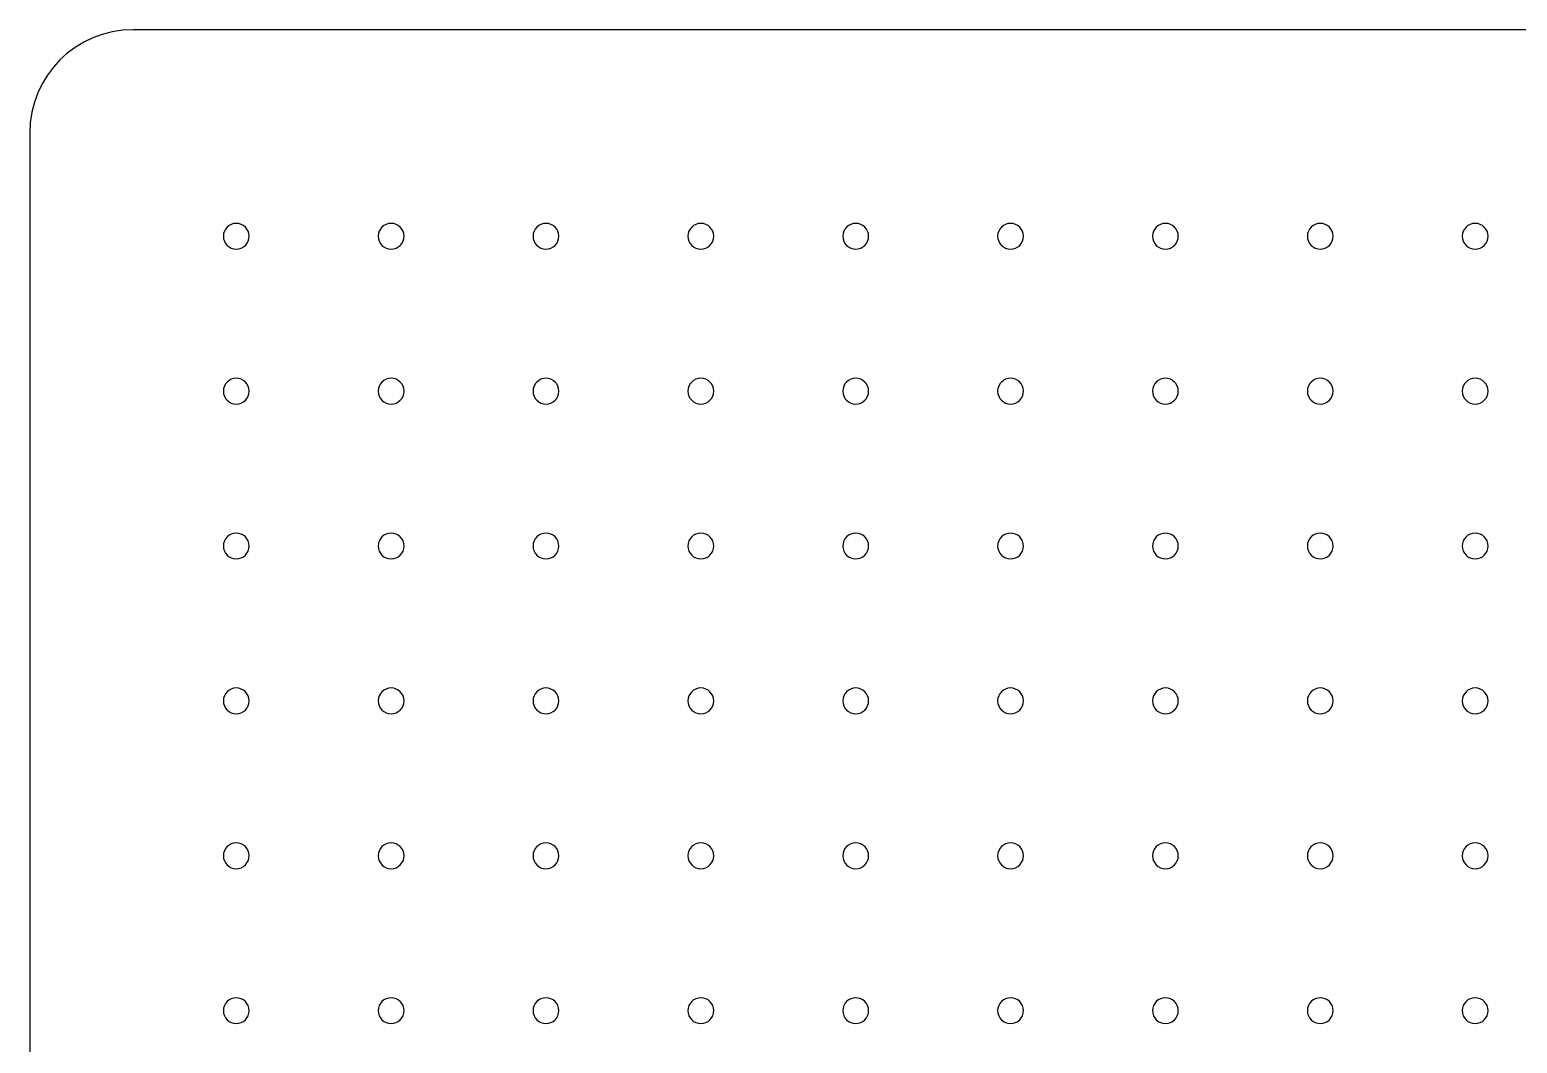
# Model space of a CAD drawing. Extents: x -215 to 2260, y -1591 to 611.
# Drawn here: x -207.2 to 81, y -493.3 to -297 of the extents above; entities that cross this region are included whole.
import ezdxf

# ---------------------------------------------------------------- set-up
doc = ezdxf.new("R2010")
doc.units = 0
doc.header["$MEASUREMENT"] = 0
doc.layers.get('0').update_dxf_attribs({"linetype": 'CONTINUOUS'})

# ---------------------------------------------------------------- blocks, each defined once
blk = doc.blocks.new('BLOCK_235')
at = {"color": 7}
blk.add_lwpolyline([(692.8, -296.99), (-187.2, -296.99)], dxfattribs=at)
blk = doc.blocks.new('BLOCK_236')
at = {"color": 7}
blk.add_open_spline([(-187.2, -296.99), (-198.25, -296.99), (-207.2, -305.95), (-207.2, -316.99)], degree=3, dxfattribs=at)
blk = doc.blocks.new('BLOCK_237')
at = {"color": 7}
blk.add_lwpolyline([(-207.2, -316.99), (-207.2, -896.99)], dxfattribs=at)
blk = doc.blocks.new('BLOCK_587')
at = {"color": 7}
blk.add_open_spline([(75.3, -486.99), (75.3, -488.37), (74.18, -489.49), (72.8, -489.49), (71.42, -489.49), (70.3, -488.37), (70.3, -486.99), (70.3, -485.61), (71.42, -484.49), (72.8, -484.49), (74.18, -484.49), (75.3, -485.61), (75.3, -486.99), (75.3, -486.99), (75.3, -486.99), (75.3, -486.99)], degree=3, knots=[0, 0, 0, 0, 1, 1, 1, 2, 2, 2, 3, 3, 3, 4, 4, 4, 5, 5, 5, 5], dxfattribs=at)
blk = doc.blocks.new('BLOCK_588')
at = {"color": 7}
blk.add_open_spline([(45.3, -486.99), (45.3, -488.37), (44.18, -489.49), (42.8, -489.49), (41.42, -489.49), (40.3, -488.37), (40.3, -486.99), (40.3, -485.61), (41.42, -484.49), (42.8, -484.49), (44.18, -484.49), (45.3, -485.61), (45.3, -486.99), (45.3, -486.99), (45.3, -486.99), (45.3, -486.99)], degree=3, knots=[0, 0, 0, 0, 1, 1, 1, 2, 2, 2, 3, 3, 3, 4, 4, 4, 5, 5, 5, 5], dxfattribs=at)
blk = doc.blocks.new('BLOCK_589')
at = {"color": 7}
blk.add_open_spline([(15.3, -486.99), (15.3, -488.37), (14.18, -489.49), (12.8, -489.49), (11.42, -489.49), (10.3, -488.37), (10.3, -486.99), (10.3, -485.61), (11.42, -484.49), (12.8, -484.49), (14.18, -484.49), (15.3, -485.61), (15.3, -486.99), (15.3, -486.99), (15.3, -486.99), (15.3, -486.99)], degree=3, knots=[0, 0, 0, 0, 1, 1, 1, 2, 2, 2, 3, 3, 3, 4, 4, 4, 5, 5, 5, 5], dxfattribs=at)
blk = doc.blocks.new('BLOCK_590')
at = {"color": 7}
blk.add_open_spline([(-14.7, -486.99), (-14.7, -488.37), (-15.82, -489.49), (-17.2, -489.49), (-18.58, -489.49), (-19.7, -488.37), (-19.7, -486.99), (-19.7, -485.61), (-18.58, -484.49), (-17.2, -484.49), (-15.82, -484.49), (-14.7, -485.61), (-14.7, -486.99), (-14.7, -486.99), (-14.7, -486.99), (-14.7, -486.99)], degree=3, knots=[0, 0, 0, 0, 1, 1, 1, 2, 2, 2, 3, 3, 3, 4, 4, 4, 5, 5, 5, 5], dxfattribs=at)
blk = doc.blocks.new('BLOCK_591')
at = {"color": 7}
blk.add_open_spline([(-44.7, -486.99), (-44.7, -488.37), (-45.82, -489.49), (-47.2, -489.49), (-48.58, -489.49), (-49.7, -488.37), (-49.7, -486.99), (-49.7, -485.61), (-48.58, -484.49), (-47.2, -484.49), (-45.82, -484.49), (-44.7, -485.61), (-44.7, -486.99), (-44.7, -486.99), (-44.7, -486.99), (-44.7, -486.99)], degree=3, knots=[0, 0, 0, 0, 1, 1, 1, 2, 2, 2, 3, 3, 3, 4, 4, 4, 5, 5, 5, 5], dxfattribs=at)
blk = doc.blocks.new('BLOCK_592')
at = {"color": 7}
blk.add_open_spline([(-74.7, -486.99), (-74.7, -488.37), (-75.82, -489.49), (-77.2, -489.49), (-78.58, -489.49), (-79.7, -488.37), (-79.7, -486.99), (-79.7, -485.61), (-78.58, -484.49), (-77.2, -484.49), (-75.82, -484.49), (-74.7, -485.61), (-74.7, -486.99), (-74.7, -486.99), (-74.7, -486.99), (-74.7, -486.99)], degree=3, knots=[0, 0, 0, 0, 1, 1, 1, 2, 2, 2, 3, 3, 3, 4, 4, 4, 5, 5, 5, 5], dxfattribs=at)
blk = doc.blocks.new('BLOCK_593')
at = {"color": 7}
blk.add_open_spline([(-104.7, -486.99), (-104.7, -488.37), (-105.82, -489.49), (-107.2, -489.49), (-108.58, -489.49), (-109.7, -488.37), (-109.7, -486.99), (-109.7, -485.61), (-108.58, -484.49), (-107.2, -484.49), (-105.82, -484.49), (-104.7, -485.61), (-104.7, -486.99), (-104.7, -486.99), (-104.7, -486.99), (-104.7, -486.99)], degree=3, knots=[0, 0, 0, 0, 1, 1, 1, 2, 2, 2, 3, 3, 3, 4, 4, 4, 5, 5, 5, 5], dxfattribs=at)
blk = doc.blocks.new('BLOCK_614')
at = {"color": 7}
blk.add_open_spline([(75.3, -456.99), (75.3, -458.37), (74.18, -459.49), (72.8, -459.49), (71.42, -459.49), (70.3, -458.37), (70.3, -456.99), (70.3, -455.61), (71.42, -454.49), (72.8, -454.49), (74.18, -454.49), (75.3, -455.61), (75.3, -456.99), (75.3, -456.99), (75.3, -456.99), (75.3, -456.99)], degree=3, knots=[0, 0, 0, 0, 1, 1, 1, 2, 2, 2, 3, 3, 3, 4, 4, 4, 5, 5, 5, 5], dxfattribs=at)
blk = doc.blocks.new('BLOCK_615')
at = {"color": 7}
blk.add_open_spline([(45.3, -456.99), (45.3, -458.37), (44.18, -459.49), (42.8, -459.49), (41.42, -459.49), (40.3, -458.37), (40.3, -456.99), (40.3, -455.61), (41.42, -454.49), (42.8, -454.49), (44.18, -454.49), (45.3, -455.61), (45.3, -456.99), (45.3, -456.99), (45.3, -456.99), (45.3, -456.99)], degree=3, knots=[0, 0, 0, 0, 1, 1, 1, 2, 2, 2, 3, 3, 3, 4, 4, 4, 5, 5, 5, 5], dxfattribs=at)
blk = doc.blocks.new('BLOCK_616')
at = {"color": 7}
blk.add_open_spline([(15.3, -456.99), (15.3, -458.37), (14.18, -459.49), (12.8, -459.49), (11.42, -459.49), (10.3, -458.37), (10.3, -456.99), (10.3, -455.61), (11.42, -454.49), (12.8, -454.49), (14.18, -454.49), (15.3, -455.61), (15.3, -456.99), (15.3, -456.99), (15.3, -456.99), (15.3, -456.99)], degree=3, knots=[0, 0, 0, 0, 1, 1, 1, 2, 2, 2, 3, 3, 3, 4, 4, 4, 5, 5, 5, 5], dxfattribs=at)
blk = doc.blocks.new('BLOCK_617')
at = {"color": 7}
blk.add_open_spline([(-14.7, -456.99), (-14.7, -458.37), (-15.82, -459.49), (-17.2, -459.49), (-18.58, -459.49), (-19.7, -458.37), (-19.7, -456.99), (-19.7, -455.61), (-18.58, -454.49), (-17.2, -454.49), (-15.82, -454.49), (-14.7, -455.61), (-14.7, -456.99), (-14.7, -456.99), (-14.7, -456.99), (-14.7, -456.99)], degree=3, knots=[0, 0, 0, 0, 1, 1, 1, 2, 2, 2, 3, 3, 3, 4, 4, 4, 5, 5, 5, 5], dxfattribs=at)
blk = doc.blocks.new('BLOCK_618')
at = {"color": 7}
blk.add_open_spline([(-44.7, -456.99), (-44.7, -458.37), (-45.82, -459.49), (-47.2, -459.49), (-48.58, -459.49), (-49.7, -458.37), (-49.7, -456.99), (-49.7, -455.61), (-48.58, -454.49), (-47.2, -454.49), (-45.82, -454.49), (-44.7, -455.61), (-44.7, -456.99), (-44.7, -456.99), (-44.7, -456.99), (-44.7, -456.99)], degree=3, knots=[0, 0, 0, 0, 1, 1, 1, 2, 2, 2, 3, 3, 3, 4, 4, 4, 5, 5, 5, 5], dxfattribs=at)
blk = doc.blocks.new('BLOCK_619')
at = {"color": 7}
blk.add_open_spline([(-74.7, -456.99), (-74.7, -458.37), (-75.82, -459.49), (-77.2, -459.49), (-78.58, -459.49), (-79.7, -458.37), (-79.7, -456.99), (-79.7, -455.61), (-78.58, -454.49), (-77.2, -454.49), (-75.82, -454.49), (-74.7, -455.61), (-74.7, -456.99), (-74.7, -456.99), (-74.7, -456.99), (-74.7, -456.99)], degree=3, knots=[0, 0, 0, 0, 1, 1, 1, 2, 2, 2, 3, 3, 3, 4, 4, 4, 5, 5, 5, 5], dxfattribs=at)
blk = doc.blocks.new('BLOCK_620')
at = {"color": 7}
blk.add_open_spline([(-104.7, -456.99), (-104.7, -458.37), (-105.82, -459.49), (-107.2, -459.49), (-108.58, -459.49), (-109.7, -458.37), (-109.7, -456.99), (-109.7, -455.61), (-108.58, -454.49), (-107.2, -454.49), (-105.82, -454.49), (-104.7, -455.61), (-104.7, -456.99), (-104.7, -456.99), (-104.7, -456.99), (-104.7, -456.99)], degree=3, knots=[0, 0, 0, 0, 1, 1, 1, 2, 2, 2, 3, 3, 3, 4, 4, 4, 5, 5, 5, 5], dxfattribs=at)
blk = doc.blocks.new('BLOCK_641')
at = {"color": 7}
blk.add_open_spline([(75.3, -426.99), (75.3, -428.37), (74.18, -429.49), (72.8, -429.49), (71.42, -429.49), (70.3, -428.37), (70.3, -426.99), (70.3, -425.61), (71.42, -424.49), (72.8, -424.49), (74.18, -424.49), (75.3, -425.61), (75.3, -426.99), (75.3, -426.99), (75.3, -426.99), (75.3, -426.99)], degree=3, knots=[0, 0, 0, 0, 1, 1, 1, 2, 2, 2, 3, 3, 3, 4, 4, 4, 5, 5, 5, 5], dxfattribs=at)
blk = doc.blocks.new('BLOCK_642')
at = {"color": 7}
blk.add_open_spline([(45.3, -426.99), (45.3, -428.37), (44.18, -429.49), (42.8, -429.49), (41.42, -429.49), (40.3, -428.37), (40.3, -426.99), (40.3, -425.61), (41.42, -424.49), (42.8, -424.49), (44.18, -424.49), (45.3, -425.61), (45.3, -426.99), (45.3, -426.99), (45.3, -426.99), (45.3, -426.99)], degree=3, knots=[0, 0, 0, 0, 1, 1, 1, 2, 2, 2, 3, 3, 3, 4, 4, 4, 5, 5, 5, 5], dxfattribs=at)
blk = doc.blocks.new('BLOCK_643')
at = {"color": 7}
blk.add_open_spline([(15.3, -426.99), (15.3, -428.37), (14.18, -429.49), (12.8, -429.49), (11.42, -429.49), (10.3, -428.37), (10.3, -426.99), (10.3, -425.61), (11.42, -424.49), (12.8, -424.49), (14.18, -424.49), (15.3, -425.61), (15.3, -426.99), (15.3, -426.99), (15.3, -426.99), (15.3, -426.99)], degree=3, knots=[0, 0, 0, 0, 1, 1, 1, 2, 2, 2, 3, 3, 3, 4, 4, 4, 5, 5, 5, 5], dxfattribs=at)
blk = doc.blocks.new('BLOCK_644')
at = {"color": 7}
blk.add_open_spline([(-14.7, -426.99), (-14.7, -428.37), (-15.82, -429.49), (-17.2, -429.49), (-18.58, -429.49), (-19.7, -428.37), (-19.7, -426.99), (-19.7, -425.61), (-18.58, -424.49), (-17.2, -424.49), (-15.82, -424.49), (-14.7, -425.61), (-14.7, -426.99), (-14.7, -426.99), (-14.7, -426.99), (-14.7, -426.99)], degree=3, knots=[0, 0, 0, 0, 1, 1, 1, 2, 2, 2, 3, 3, 3, 4, 4, 4, 5, 5, 5, 5], dxfattribs=at)
blk = doc.blocks.new('BLOCK_645')
at = {"color": 7}
blk.add_open_spline([(-44.7, -426.99), (-44.7, -428.37), (-45.82, -429.49), (-47.2, -429.49), (-48.58, -429.49), (-49.7, -428.37), (-49.7, -426.99), (-49.7, -425.61), (-48.58, -424.49), (-47.2, -424.49), (-45.82, -424.49), (-44.7, -425.61), (-44.7, -426.99), (-44.7, -426.99), (-44.7, -426.99), (-44.7, -426.99)], degree=3, knots=[0, 0, 0, 0, 1, 1, 1, 2, 2, 2, 3, 3, 3, 4, 4, 4, 5, 5, 5, 5], dxfattribs=at)
blk = doc.blocks.new('BLOCK_646')
at = {"color": 7}
blk.add_open_spline([(-74.7, -426.99), (-74.7, -428.37), (-75.82, -429.49), (-77.2, -429.49), (-78.58, -429.49), (-79.7, -428.37), (-79.7, -426.99), (-79.7, -425.61), (-78.58, -424.49), (-77.2, -424.49), (-75.82, -424.49), (-74.7, -425.61), (-74.7, -426.99), (-74.7, -426.99), (-74.7, -426.99), (-74.7, -426.99)], degree=3, knots=[0, 0, 0, 0, 1, 1, 1, 2, 2, 2, 3, 3, 3, 4, 4, 4, 5, 5, 5, 5], dxfattribs=at)
blk = doc.blocks.new('BLOCK_647')
at = {"color": 7}
blk.add_open_spline([(-104.7, -426.99), (-104.7, -428.37), (-105.82, -429.49), (-107.2, -429.49), (-108.58, -429.49), (-109.7, -428.37), (-109.7, -426.99), (-109.7, -425.61), (-108.58, -424.49), (-107.2, -424.49), (-105.82, -424.49), (-104.7, -425.61), (-104.7, -426.99), (-104.7, -426.99), (-104.7, -426.99), (-104.7, -426.99)], degree=3, knots=[0, 0, 0, 0, 1, 1, 1, 2, 2, 2, 3, 3, 3, 4, 4, 4, 5, 5, 5, 5], dxfattribs=at)
blk = doc.blocks.new('BLOCK_668')
at = {"color": 7}
blk.add_open_spline([(75.3, -396.99), (75.3, -398.37), (74.18, -399.49), (72.8, -399.49), (71.42, -399.49), (70.3, -398.37), (70.3, -396.99), (70.3, -395.61), (71.42, -394.49), (72.8, -394.49), (74.18, -394.49), (75.3, -395.61), (75.3, -396.99), (75.3, -396.99), (75.3, -396.99), (75.3, -396.99)], degree=3, knots=[0, 0, 0, 0, 1, 1, 1, 2, 2, 2, 3, 3, 3, 4, 4, 4, 5, 5, 5, 5], dxfattribs=at)
blk = doc.blocks.new('BLOCK_669')
at = {"color": 7}
blk.add_open_spline([(45.3, -396.99), (45.3, -398.37), (44.18, -399.49), (42.8, -399.49), (41.42, -399.49), (40.3, -398.37), (40.3, -396.99), (40.3, -395.61), (41.42, -394.49), (42.8, -394.49), (44.18, -394.49), (45.3, -395.61), (45.3, -396.99), (45.3, -396.99), (45.3, -396.99), (45.3, -396.99)], degree=3, knots=[0, 0, 0, 0, 1, 1, 1, 2, 2, 2, 3, 3, 3, 4, 4, 4, 5, 5, 5, 5], dxfattribs=at)
blk = doc.blocks.new('BLOCK_670')
at = {"color": 7}
blk.add_open_spline([(15.3, -396.99), (15.3, -398.37), (14.18, -399.49), (12.8, -399.49), (11.42, -399.49), (10.3, -398.37), (10.3, -396.99), (10.3, -395.61), (11.42, -394.49), (12.8, -394.49), (14.18, -394.49), (15.3, -395.61), (15.3, -396.99), (15.3, -396.99), (15.3, -396.99), (15.3, -396.99)], degree=3, knots=[0, 0, 0, 0, 1, 1, 1, 2, 2, 2, 3, 3, 3, 4, 4, 4, 5, 5, 5, 5], dxfattribs=at)
blk = doc.blocks.new('BLOCK_671')
at = {"color": 7}
blk.add_open_spline([(-14.7, -396.99), (-14.7, -398.37), (-15.82, -399.49), (-17.2, -399.49), (-18.58, -399.49), (-19.7, -398.37), (-19.7, -396.99), (-19.7, -395.61), (-18.58, -394.49), (-17.2, -394.49), (-15.82, -394.49), (-14.7, -395.61), (-14.7, -396.99), (-14.7, -396.99), (-14.7, -396.99), (-14.7, -396.99)], degree=3, knots=[0, 0, 0, 0, 1, 1, 1, 2, 2, 2, 3, 3, 3, 4, 4, 4, 5, 5, 5, 5], dxfattribs=at)
blk = doc.blocks.new('BLOCK_672')
at = {"color": 7}
blk.add_open_spline([(-44.7, -396.99), (-44.7, -398.37), (-45.82, -399.49), (-47.2, -399.49), (-48.58, -399.49), (-49.7, -398.37), (-49.7, -396.99), (-49.7, -395.61), (-48.58, -394.49), (-47.2, -394.49), (-45.82, -394.49), (-44.7, -395.61), (-44.7, -396.99), (-44.7, -396.99), (-44.7, -396.99), (-44.7, -396.99)], degree=3, knots=[0, 0, 0, 0, 1, 1, 1, 2, 2, 2, 3, 3, 3, 4, 4, 4, 5, 5, 5, 5], dxfattribs=at)
blk = doc.blocks.new('BLOCK_673')
at = {"color": 7}
blk.add_open_spline([(-74.7, -396.99), (-74.7, -398.37), (-75.82, -399.49), (-77.2, -399.49), (-78.58, -399.49), (-79.7, -398.37), (-79.7, -396.99), (-79.7, -395.61), (-78.58, -394.49), (-77.2, -394.49), (-75.82, -394.49), (-74.7, -395.61), (-74.7, -396.99), (-74.7, -396.99), (-74.7, -396.99), (-74.7, -396.99)], degree=3, knots=[0, 0, 0, 0, 1, 1, 1, 2, 2, 2, 3, 3, 3, 4, 4, 4, 5, 5, 5, 5], dxfattribs=at)
blk = doc.blocks.new('BLOCK_674')
at = {"color": 7}
blk.add_open_spline([(-104.7, -396.99), (-104.7, -398.37), (-105.82, -399.49), (-107.2, -399.49), (-108.58, -399.49), (-109.7, -398.37), (-109.7, -396.99), (-109.7, -395.61), (-108.58, -394.49), (-107.2, -394.49), (-105.82, -394.49), (-104.7, -395.61), (-104.7, -396.99), (-104.7, -396.99), (-104.7, -396.99), (-104.7, -396.99)], degree=3, knots=[0, 0, 0, 0, 1, 1, 1, 2, 2, 2, 3, 3, 3, 4, 4, 4, 5, 5, 5, 5], dxfattribs=at)
blk = doc.blocks.new('BLOCK_695')
at = {"color": 7}
blk.add_open_spline([(75.3, -366.99), (75.3, -368.37), (74.18, -369.49), (72.8, -369.49), (71.42, -369.49), (70.3, -368.37), (70.3, -366.99), (70.3, -365.61), (71.42, -364.49), (72.8, -364.49), (74.18, -364.49), (75.3, -365.61), (75.3, -366.99), (75.3, -366.99), (75.3, -366.99), (75.3, -366.99)], degree=3, knots=[0, 0, 0, 0, 1, 1, 1, 2, 2, 2, 3, 3, 3, 4, 4, 4, 5, 5, 5, 5], dxfattribs=at)
blk = doc.blocks.new('BLOCK_696')
at = {"color": 7}
blk.add_open_spline([(45.3, -366.99), (45.3, -368.37), (44.18, -369.49), (42.8, -369.49), (41.42, -369.49), (40.3, -368.37), (40.3, -366.99), (40.3, -365.61), (41.42, -364.49), (42.8, -364.49), (44.18, -364.49), (45.3, -365.61), (45.3, -366.99), (45.3, -366.99), (45.3, -366.99), (45.3, -366.99)], degree=3, knots=[0, 0, 0, 0, 1, 1, 1, 2, 2, 2, 3, 3, 3, 4, 4, 4, 5, 5, 5, 5], dxfattribs=at)
blk = doc.blocks.new('BLOCK_697')
at = {"color": 7}
blk.add_open_spline([(15.3, -366.99), (15.3, -368.37), (14.18, -369.49), (12.8, -369.49), (11.42, -369.49), (10.3, -368.37), (10.3, -366.99), (10.3, -365.61), (11.42, -364.49), (12.8, -364.49), (14.18, -364.49), (15.3, -365.61), (15.3, -366.99), (15.3, -366.99), (15.3, -366.99), (15.3, -366.99)], degree=3, knots=[0, 0, 0, 0, 1, 1, 1, 2, 2, 2, 3, 3, 3, 4, 4, 4, 5, 5, 5, 5], dxfattribs=at)
blk = doc.blocks.new('BLOCK_698')
at = {"color": 7}
blk.add_open_spline([(-14.7, -366.99), (-14.7, -368.37), (-15.82, -369.49), (-17.2, -369.49), (-18.58, -369.49), (-19.7, -368.37), (-19.7, -366.99), (-19.7, -365.61), (-18.58, -364.49), (-17.2, -364.49), (-15.82, -364.49), (-14.7, -365.61), (-14.7, -366.99), (-14.7, -366.99), (-14.7, -366.99), (-14.7, -366.99)], degree=3, knots=[0, 0, 0, 0, 1, 1, 1, 2, 2, 2, 3, 3, 3, 4, 4, 4, 5, 5, 5, 5], dxfattribs=at)
blk = doc.blocks.new('BLOCK_699')
at = {"color": 7}
blk.add_open_spline([(-44.7, -366.99), (-44.7, -368.37), (-45.82, -369.49), (-47.2, -369.49), (-48.58, -369.49), (-49.7, -368.37), (-49.7, -366.99), (-49.7, -365.61), (-48.58, -364.49), (-47.2, -364.49), (-45.82, -364.49), (-44.7, -365.61), (-44.7, -366.99), (-44.7, -366.99), (-44.7, -366.99), (-44.7, -366.99)], degree=3, knots=[0, 0, 0, 0, 1, 1, 1, 2, 2, 2, 3, 3, 3, 4, 4, 4, 5, 5, 5, 5], dxfattribs=at)
blk = doc.blocks.new('BLOCK_700')
at = {"color": 7}
blk.add_open_spline([(-74.7, -366.99), (-74.7, -368.37), (-75.82, -369.49), (-77.2, -369.49), (-78.58, -369.49), (-79.7, -368.37), (-79.7, -366.99), (-79.7, -365.61), (-78.58, -364.49), (-77.2, -364.49), (-75.82, -364.49), (-74.7, -365.61), (-74.7, -366.99), (-74.7, -366.99), (-74.7, -366.99), (-74.7, -366.99)], degree=3, knots=[0, 0, 0, 0, 1, 1, 1, 2, 2, 2, 3, 3, 3, 4, 4, 4, 5, 5, 5, 5], dxfattribs=at)
blk = doc.blocks.new('BLOCK_701')
at = {"color": 7}
blk.add_open_spline([(-104.7, -366.99), (-104.7, -368.37), (-105.82, -369.49), (-107.2, -369.49), (-108.58, -369.49), (-109.7, -368.37), (-109.7, -366.99), (-109.7, -365.61), (-108.58, -364.49), (-107.2, -364.49), (-105.82, -364.49), (-104.7, -365.61), (-104.7, -366.99), (-104.7, -366.99), (-104.7, -366.99), (-104.7, -366.99)], degree=3, knots=[0, 0, 0, 0, 1, 1, 1, 2, 2, 2, 3, 3, 3, 4, 4, 4, 5, 5, 5, 5], dxfattribs=at)
blk = doc.blocks.new('BLOCK_722')
at = {"color": 7}
blk.add_open_spline([(75.3, -336.99), (75.3, -338.37), (74.18, -339.49), (72.8, -339.49), (71.42, -339.49), (70.3, -338.37), (70.3, -336.99), (70.3, -335.61), (71.42, -334.49), (72.8, -334.49), (74.18, -334.49), (75.3, -335.61), (75.3, -336.99), (75.3, -336.99), (75.3, -336.99), (75.3, -336.99)], degree=3, knots=[0, 0, 0, 0, 1, 1, 1, 2, 2, 2, 3, 3, 3, 4, 4, 4, 5, 5, 5, 5], dxfattribs=at)
blk = doc.blocks.new('BLOCK_723')
at = {"color": 7}
blk.add_open_spline([(45.3, -336.99), (45.3, -338.37), (44.18, -339.49), (42.8, -339.49), (41.42, -339.49), (40.3, -338.37), (40.3, -336.99), (40.3, -335.61), (41.42, -334.49), (42.8, -334.49), (44.18, -334.49), (45.3, -335.61), (45.3, -336.99), (45.3, -336.99), (45.3, -336.99), (45.3, -336.99)], degree=3, knots=[0, 0, 0, 0, 1, 1, 1, 2, 2, 2, 3, 3, 3, 4, 4, 4, 5, 5, 5, 5], dxfattribs=at)
blk = doc.blocks.new('BLOCK_724')
at = {"color": 7}
blk.add_open_spline([(15.3, -336.99), (15.3, -338.37), (14.18, -339.49), (12.8, -339.49), (11.42, -339.49), (10.3, -338.37), (10.3, -336.99), (10.3, -335.61), (11.42, -334.49), (12.8, -334.49), (14.18, -334.49), (15.3, -335.61), (15.3, -336.99), (15.3, -336.99), (15.3, -336.99), (15.3, -336.99)], degree=3, knots=[0, 0, 0, 0, 1, 1, 1, 2, 2, 2, 3, 3, 3, 4, 4, 4, 5, 5, 5, 5], dxfattribs=at)
blk = doc.blocks.new('BLOCK_725')
at = {"color": 7}
blk.add_open_spline([(-14.7, -336.99), (-14.7, -338.37), (-15.82, -339.49), (-17.2, -339.49), (-18.58, -339.49), (-19.7, -338.37), (-19.7, -336.99), (-19.7, -335.61), (-18.58, -334.49), (-17.2, -334.49), (-15.82, -334.49), (-14.7, -335.61), (-14.7, -336.99), (-14.7, -336.99), (-14.7, -336.99), (-14.7, -336.99)], degree=3, knots=[0, 0, 0, 0, 1, 1, 1, 2, 2, 2, 3, 3, 3, 4, 4, 4, 5, 5, 5, 5], dxfattribs=at)
blk = doc.blocks.new('BLOCK_726')
at = {"color": 7}
blk.add_open_spline([(-44.7, -336.99), (-44.7, -338.37), (-45.82, -339.49), (-47.2, -339.49), (-48.58, -339.49), (-49.7, -338.37), (-49.7, -336.99), (-49.7, -335.61), (-48.58, -334.49), (-47.2, -334.49), (-45.82, -334.49), (-44.7, -335.61), (-44.7, -336.99), (-44.7, -336.99), (-44.7, -336.99), (-44.7, -336.99)], degree=3, knots=[0, 0, 0, 0, 1, 1, 1, 2, 2, 2, 3, 3, 3, 4, 4, 4, 5, 5, 5, 5], dxfattribs=at)
blk = doc.blocks.new('BLOCK_727')
at = {"color": 7}
blk.add_open_spline([(-74.7, -336.99), (-74.7, -338.37), (-75.82, -339.49), (-77.2, -339.49), (-78.58, -339.49), (-79.7, -338.37), (-79.7, -336.99), (-79.7, -335.61), (-78.58, -334.49), (-77.2, -334.49), (-75.82, -334.49), (-74.7, -335.61), (-74.7, -336.99), (-74.7, -336.99), (-74.7, -336.99), (-74.7, -336.99)], degree=3, knots=[0, 0, 0, 0, 1, 1, 1, 2, 2, 2, 3, 3, 3, 4, 4, 4, 5, 5, 5, 5], dxfattribs=at)
blk = doc.blocks.new('BLOCK_728')
at = {"color": 7}
blk.add_open_spline([(-104.7, -336.99), (-104.7, -338.37), (-105.82, -339.49), (-107.2, -339.49), (-108.58, -339.49), (-109.7, -338.37), (-109.7, -336.99), (-109.7, -335.61), (-108.58, -334.49), (-107.2, -334.49), (-105.82, -334.49), (-104.7, -335.61), (-104.7, -336.99), (-104.7, -336.99), (-104.7, -336.99), (-104.7, -336.99)], degree=3, knots=[0, 0, 0, 0, 1, 1, 1, 2, 2, 2, 3, 3, 3, 4, 4, 4, 5, 5, 5, 5], dxfattribs=at)
blk = doc.blocks.new('BLOCK_757')
at = {"color": 7}
blk.add_open_spline([(-134.7, -336.99), (-134.7, -338.37), (-135.82, -339.49), (-137.2, -339.49), (-138.58, -339.49), (-139.7, -338.37), (-139.7, -336.99), (-139.7, -335.61), (-138.58, -334.49), (-137.2, -334.49), (-135.82, -334.49), (-134.7, -335.61), (-134.7, -336.99), (-134.7, -336.99), (-134.7, -336.99), (-134.7, -336.99)], degree=3, knots=[0, 0, 0, 0, 1, 1, 1, 2, 2, 2, 3, 3, 3, 4, 4, 4, 5, 5, 5, 5], dxfattribs=at)
blk = doc.blocks.new('BLOCK_758')
at = {"color": 7}
blk.add_open_spline([(-164.7, -336.99), (-164.7, -338.37), (-165.82, -339.49), (-167.2, -339.49), (-168.58, -339.49), (-169.7, -338.37), (-169.7, -336.99), (-169.7, -335.61), (-168.58, -334.49), (-167.2, -334.49), (-165.82, -334.49), (-164.7, -335.61), (-164.7, -336.99), (-164.7, -336.99), (-164.7, -336.99), (-164.7, -336.99)], degree=3, knots=[0, 0, 0, 0, 1, 1, 1, 2, 2, 2, 3, 3, 3, 4, 4, 4, 5, 5, 5, 5], dxfattribs=at)
blk = doc.blocks.new('BLOCK_759')
at = {"color": 7}
blk.add_open_spline([(-134.7, -366.99), (-134.7, -368.37), (-135.82, -369.49), (-137.2, -369.49), (-138.58, -369.49), (-139.7, -368.37), (-139.7, -366.99), (-139.7, -365.61), (-138.58, -364.49), (-137.2, -364.49), (-135.82, -364.49), (-134.7, -365.61), (-134.7, -366.99), (-134.7, -366.99), (-134.7, -366.99), (-134.7, -366.99)], degree=3, knots=[0, 0, 0, 0, 1, 1, 1, 2, 2, 2, 3, 3, 3, 4, 4, 4, 5, 5, 5, 5], dxfattribs=at)
blk = doc.blocks.new('BLOCK_760')
at = {"color": 7}
blk.add_open_spline([(-164.7, -366.99), (-164.7, -368.37), (-165.82, -369.49), (-167.2, -369.49), (-168.58, -369.49), (-169.7, -368.37), (-169.7, -366.99), (-169.7, -365.61), (-168.58, -364.49), (-167.2, -364.49), (-165.82, -364.49), (-164.7, -365.61), (-164.7, -366.99), (-164.7, -366.99), (-164.7, -366.99), (-164.7, -366.99)], degree=3, knots=[0, 0, 0, 0, 1, 1, 1, 2, 2, 2, 3, 3, 3, 4, 4, 4, 5, 5, 5, 5], dxfattribs=at)
blk = doc.blocks.new('BLOCK_761')
at = {"color": 7}
blk.add_open_spline([(-134.7, -396.99), (-134.7, -398.37), (-135.82, -399.49), (-137.2, -399.49), (-138.58, -399.49), (-139.7, -398.37), (-139.7, -396.99), (-139.7, -395.61), (-138.58, -394.49), (-137.2, -394.49), (-135.82, -394.49), (-134.7, -395.61), (-134.7, -396.99), (-134.7, -396.99), (-134.7, -396.99), (-134.7, -396.99)], degree=3, knots=[0, 0, 0, 0, 1, 1, 1, 2, 2, 2, 3, 3, 3, 4, 4, 4, 5, 5, 5, 5], dxfattribs=at)
blk = doc.blocks.new('BLOCK_762')
at = {"color": 7}
blk.add_open_spline([(-164.7, -396.99), (-164.7, -398.37), (-165.82, -399.49), (-167.2, -399.49), (-168.58, -399.49), (-169.7, -398.37), (-169.7, -396.99), (-169.7, -395.61), (-168.58, -394.49), (-167.2, -394.49), (-165.82, -394.49), (-164.7, -395.61), (-164.7, -396.99), (-164.7, -396.99), (-164.7, -396.99), (-164.7, -396.99)], degree=3, knots=[0, 0, 0, 0, 1, 1, 1, 2, 2, 2, 3, 3, 3, 4, 4, 4, 5, 5, 5, 5], dxfattribs=at)
blk = doc.blocks.new('BLOCK_763')
at = {"color": 7}
blk.add_open_spline([(-134.7, -426.99), (-134.7, -428.37), (-135.82, -429.49), (-137.2, -429.49), (-138.58, -429.49), (-139.7, -428.37), (-139.7, -426.99), (-139.7, -425.61), (-138.58, -424.49), (-137.2, -424.49), (-135.82, -424.49), (-134.7, -425.61), (-134.7, -426.99), (-134.7, -426.99), (-134.7, -426.99), (-134.7, -426.99)], degree=3, knots=[0, 0, 0, 0, 1, 1, 1, 2, 2, 2, 3, 3, 3, 4, 4, 4, 5, 5, 5, 5], dxfattribs=at)
blk = doc.blocks.new('BLOCK_764')
at = {"color": 7}
blk.add_open_spline([(-164.7, -426.99), (-164.7, -428.37), (-165.82, -429.49), (-167.2, -429.49), (-168.58, -429.49), (-169.7, -428.37), (-169.7, -426.99), (-169.7, -425.61), (-168.58, -424.49), (-167.2, -424.49), (-165.82, -424.49), (-164.7, -425.61), (-164.7, -426.99), (-164.7, -426.99), (-164.7, -426.99), (-164.7, -426.99)], degree=3, knots=[0, 0, 0, 0, 1, 1, 1, 2, 2, 2, 3, 3, 3, 4, 4, 4, 5, 5, 5, 5], dxfattribs=at)
blk = doc.blocks.new('BLOCK_765')
at = {"color": 7}
blk.add_open_spline([(-134.7, -456.99), (-134.7, -458.37), (-135.82, -459.49), (-137.2, -459.49), (-138.58, -459.49), (-139.7, -458.37), (-139.7, -456.99), (-139.7, -455.61), (-138.58, -454.49), (-137.2, -454.49), (-135.82, -454.49), (-134.7, -455.61), (-134.7, -456.99), (-134.7, -456.99), (-134.7, -456.99), (-134.7, -456.99)], degree=3, knots=[0, 0, 0, 0, 1, 1, 1, 2, 2, 2, 3, 3, 3, 4, 4, 4, 5, 5, 5, 5], dxfattribs=at)
blk = doc.blocks.new('BLOCK_766')
at = {"color": 7}
blk.add_open_spline([(-164.7, -456.99), (-164.7, -458.37), (-165.82, -459.49), (-167.2, -459.49), (-168.58, -459.49), (-169.7, -458.37), (-169.7, -456.99), (-169.7, -455.61), (-168.58, -454.49), (-167.2, -454.49), (-165.82, -454.49), (-164.7, -455.61), (-164.7, -456.99), (-164.7, -456.99), (-164.7, -456.99), (-164.7, -456.99)], degree=3, knots=[0, 0, 0, 0, 1, 1, 1, 2, 2, 2, 3, 3, 3, 4, 4, 4, 5, 5, 5, 5], dxfattribs=at)
blk = doc.blocks.new('BLOCK_767')
at = {"color": 7}
blk.add_open_spline([(-134.7, -486.99), (-134.7, -488.37), (-135.82, -489.49), (-137.2, -489.49), (-138.58, -489.49), (-139.7, -488.37), (-139.7, -486.99), (-139.7, -485.61), (-138.58, -484.49), (-137.2, -484.49), (-135.82, -484.49), (-134.7, -485.61), (-134.7, -486.99), (-134.7, -486.99), (-134.7, -486.99), (-134.7, -486.99)], degree=3, knots=[0, 0, 0, 0, 1, 1, 1, 2, 2, 2, 3, 3, 3, 4, 4, 4, 5, 5, 5, 5], dxfattribs=at)
blk = doc.blocks.new('BLOCK_768')
at = {"color": 7}
blk.add_open_spline([(-164.7, -486.99), (-164.7, -488.37), (-165.82, -489.49), (-167.2, -489.49), (-168.58, -489.49), (-169.7, -488.37), (-169.7, -486.99), (-169.7, -485.61), (-168.58, -484.49), (-167.2, -484.49), (-165.82, -484.49), (-164.7, -485.61), (-164.7, -486.99), (-164.7, -486.99), (-164.7, -486.99), (-164.7, -486.99)], degree=3, knots=[0, 0, 0, 0, 1, 1, 1, 2, 2, 2, 3, 3, 3, 4, 4, 4, 5, 5, 5, 5], dxfattribs=at)
blk = doc.blocks.new('BLOCK_233')
for name in ['BLOCK_236', 'BLOCK_235', 'BLOCK_237', 'BLOCK_758', 'BLOCK_757', 'BLOCK_728', 'BLOCK_727', 'BLOCK_726', 'BLOCK_725', 'BLOCK_724', 'BLOCK_723', 'BLOCK_722', 'BLOCK_760', 'BLOCK_759', 'BLOCK_701', 'BLOCK_700', 'BLOCK_699', 'BLOCK_698', 'BLOCK_697', 'BLOCK_696', 'BLOCK_695', 'BLOCK_762', 'BLOCK_761', 'BLOCK_674', 'BLOCK_673', 'BLOCK_672', 'BLOCK_671', 'BLOCK_670', 'BLOCK_669', 'BLOCK_668', 'BLOCK_764', 'BLOCK_763', 'BLOCK_647', 'BLOCK_646', 'BLOCK_645', 'BLOCK_644', 'BLOCK_643', 'BLOCK_642', 'BLOCK_641', 'BLOCK_766', 'BLOCK_765', 'BLOCK_620', 'BLOCK_619', 'BLOCK_618', 'BLOCK_617', 'BLOCK_616', 'BLOCK_615', 'BLOCK_614', 'BLOCK_768', 'BLOCK_767', 'BLOCK_593', 'BLOCK_592', 'BLOCK_591', 'BLOCK_590', 'BLOCK_589', 'BLOCK_588', 'BLOCK_587']:
    blk.add_blockref(name, (0, 0))

msp = doc.modelspace()

# ---------------------------------------------------------------- block references
msp.add_blockref('BLOCK_233', (0, 0))

doc.saveas('drawing.dxf')
